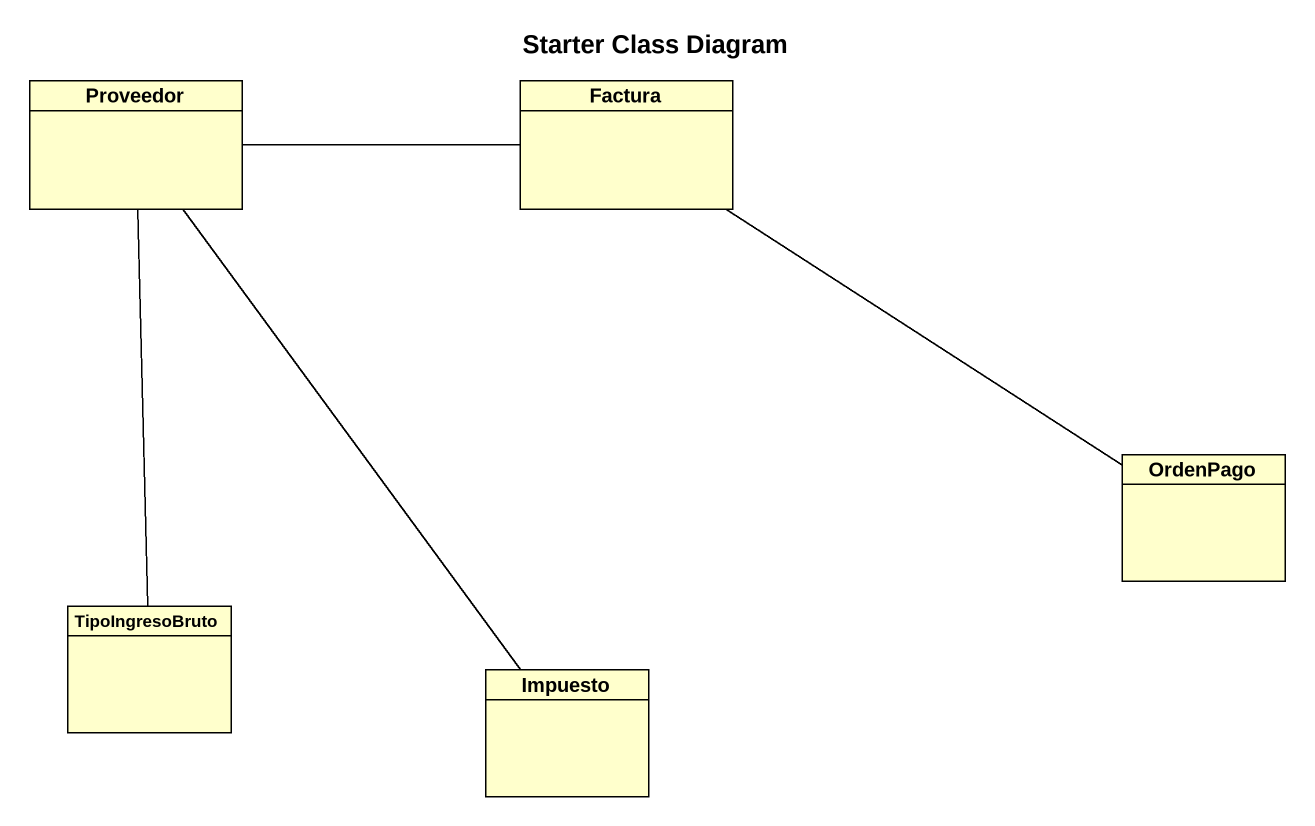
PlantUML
@startuml
title Starter Class Diagram
hide circle
hide empty members
class Proveedor
class Factura
class OrdenPago
class TipoIngresoBruto
class Impuesto
Proveedor -right- Factura
Proveedor -- TipoIngresoBruto
Proveedor -- Impuesto
Factura -- OrdenPago
@enduml
